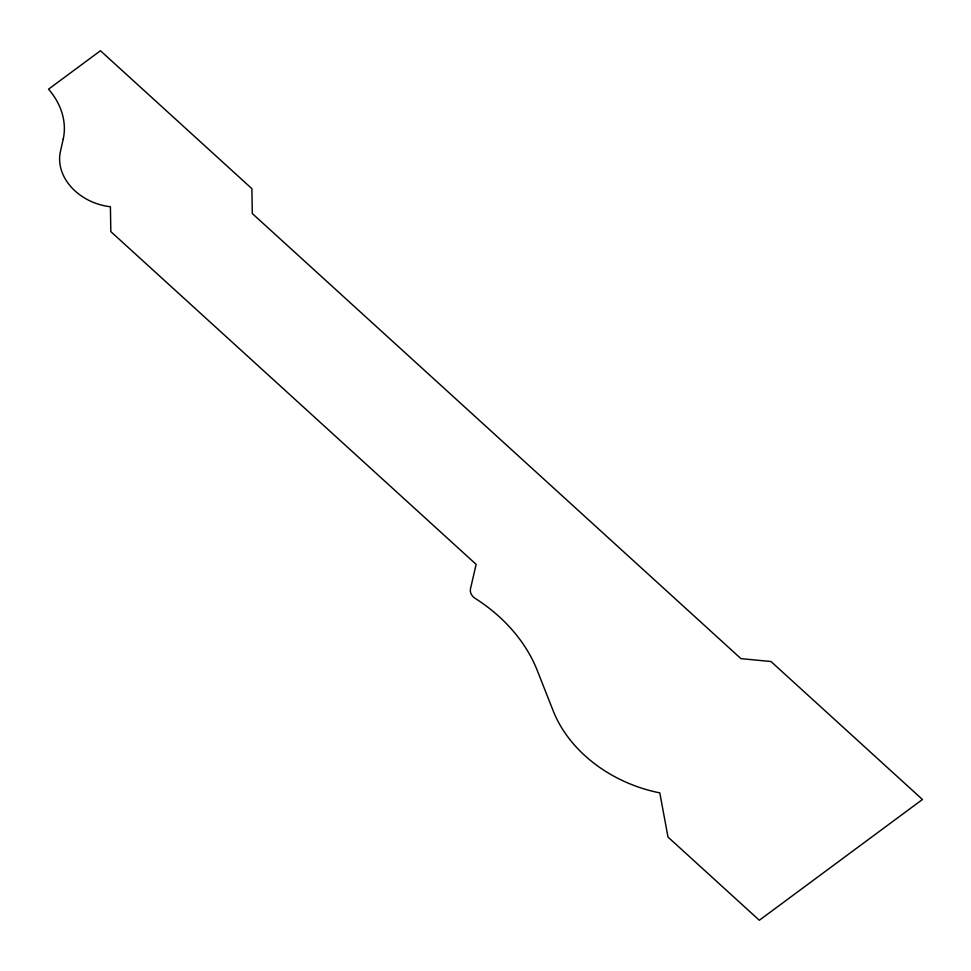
<?xml version="1.0" encoding="UTF-8"?>
<svg xmlns="http://www.w3.org/2000/svg" width="971" height="971" viewBox="0 0 971 971"><rect width="100%" height="100%" fill="white"/><g stroke="black" fill="none" stroke-linecap="round" stroke-linejoin="round"><path stroke-width="1.46" d="M63.2 139.132L60.408 151.597A52.118 41.619 17.4 0 0 110.415 206.75L110.815 231.596L476.142 564.369L470.462 588.899A10.802 8.63 17.4 0 0 475.183 598.391A154.923 123.73 17.4 0 1 537.266 670.476L553.118 710.687A129.689 103.581 17.4 0 0 659.795 792.87L667.999 837.063L759.322 920.265L922.45 799.485L770.998 661.53L740.946 658.641L252.302 213.535L251.902 188.69L100.45 50.735L48.55 89.174A74.852 59.777 17.4 0 1 63.2 139.132"/></g></svg>
